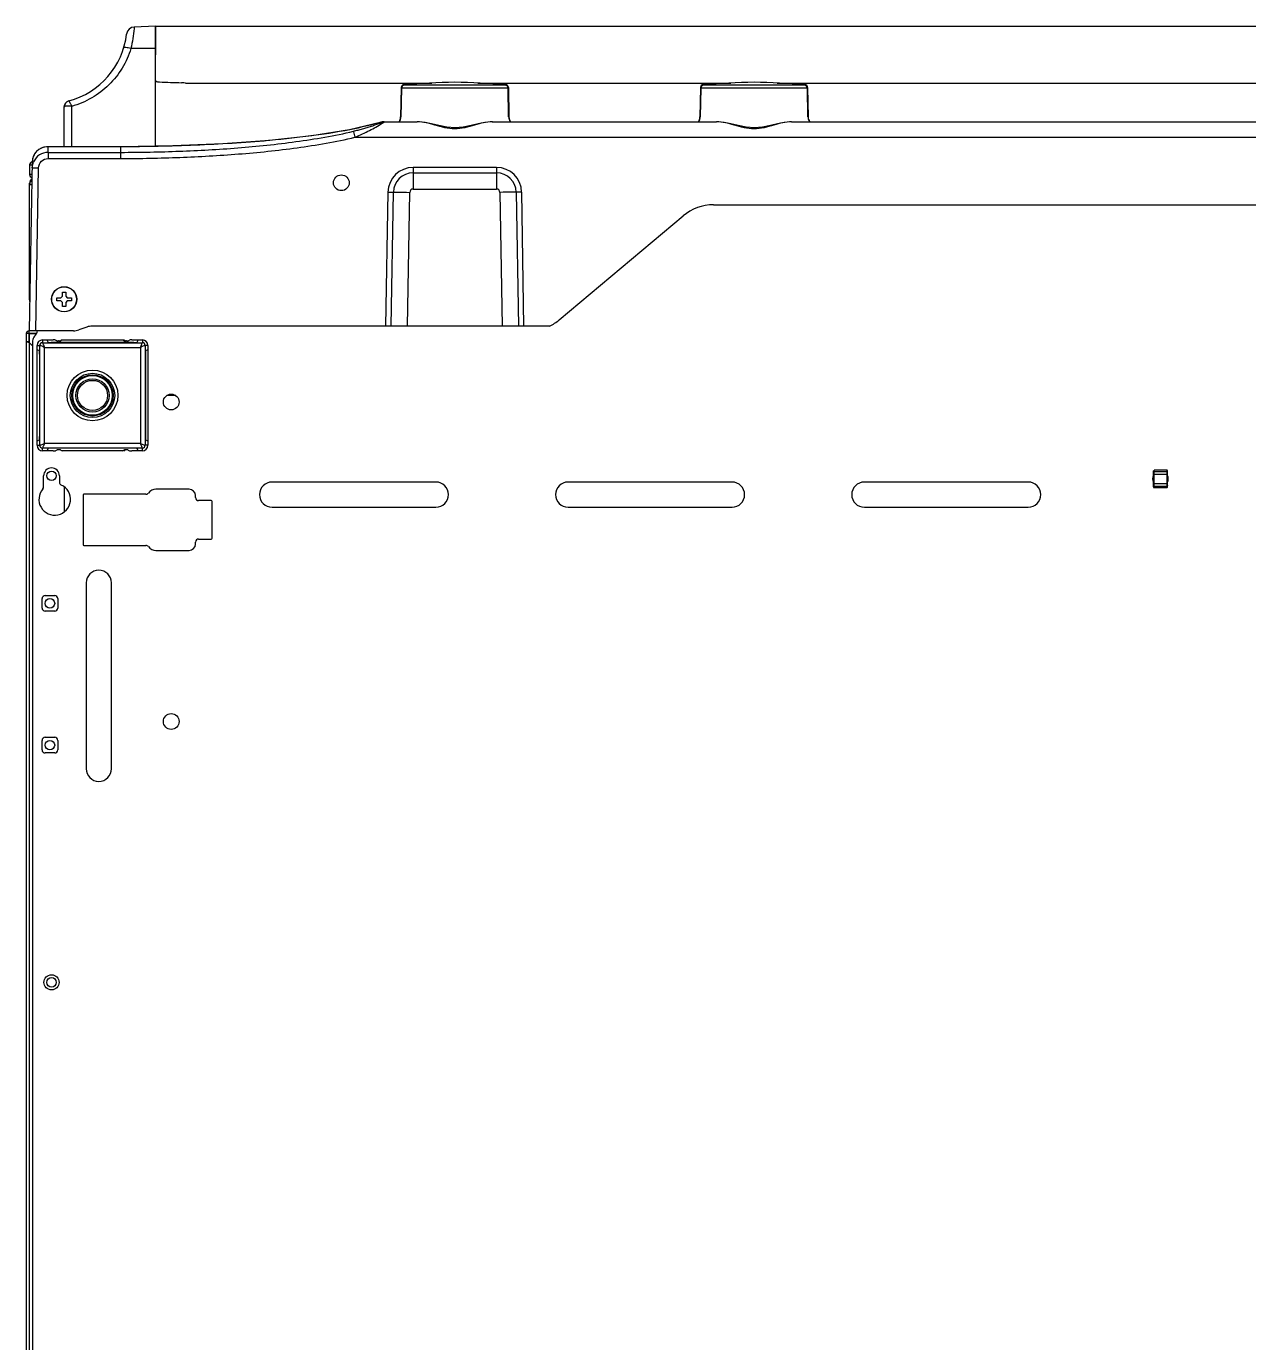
# Model space of a CAD drawing. Header units: millimetres. Extents: x 333 to 5627, y 435 to 3897.
# Drawn here: x 3178.1 to 3566.1, y 3478.9 to 3896.7 of the extents above; entities that cross this region are included whole.
import ezdxf

# ---------------------------------------------------------------- set-up
doc = ezdxf.new("R2010")
doc.units = ezdxf.units.MM
doc.header["$LTSCALE"] = 330
doc.layers.get('0').update_dxf_attribs({"linetype": 'CONTINUOUS'})
for name, color, linetype in [('02___PRT_ALL_AXES', 7, 'CONTINUOUS'), ('ASSI', 7, 'CONTINUOUS'), ('GEOM', 7, 'CONTINUOUS')]:
    doc.layers.add(name, color=color, linetype=linetype)

msp = doc.modelspace()

# ---------------------------------------------------------------- linework, layer by layer
at = {"color": 7, "linetype": 'Continuous'}
for p, q in [((3219.09, 3896.74), (3212.31, 3896.5)), ((3219.09, 3858.68), (3219.09, 3896.74)), ((3297.07, 3877.28), (3296.91, 3868.03)), ((3297.07, 3877.09), (3297.07, 3877.08)), ((3331.1, 3877.28), (3331.27, 3868.03)), ((3331.11, 3877.08), (3331.11, 3877.09)), ((3392.07, 3877.28), (3391.91, 3868.03)), ((3392.07, 3877.09), (3392.07, 3877.08)), ((3426.1, 3877.28), (3426.27, 3868.03)), ((3426.11, 3877.08), (3426.11, 3877.09)), ((3190.09, 3858.52), (3190.09, 3871.13)), ((3291.66, 3866.46), (3302.17, 3866.46)), ((3326, 3866.46), (3397.17, 3866.46)), ((3421, 3866.46), (3864.51, 3866.46)), ((3208.09, 3858.52), (3185.02, 3858.52)), ((3179.09, 3800.09), (3180.03, 3854.07)), ((3179.09, 3852.74), (3179.09, 3849.74)), ((3179.09, 3835.24), (3179.09, 3846.99)), ((3179.09, 3846.99), (3179.16, 3846.99)), ((3179.09, 3838.7), (3179.09, 3846.49)), ((3179.11, 3846.47), (3179.09, 3846.49)), ((3179.11, 3810.51), (3179.11, 3846.47)), ((3179.9, 3846.47), (3179.11, 3846.47)), ((3396.22, 3840.09), (3904.96, 3840.09)), ((3179.09, 3835.98), (3179.09, 3836.1)), ((3347.27, 3803.6), (3386.58, 3836.58)), ((3179.09, 3810.49), (3179.09, 3835.24)), ((3187.79, 3809.59), (3187.79, 3810.59)), ((3187.79, 3810.59), (3189.09, 3810.59)), ((3189.09, 3810.59), (3189.59, 3811.09)), ((3189.59, 3811.09), (3189.59, 3812.39)), ((3189.59, 3812.39), (3190.59, 3812.39)), ((3190.59, 3812.39), (3190.59, 3811.09)), ((3190.59, 3811.09), (3191.09, 3810.59)), ((3191.09, 3810.59), (3192.39, 3810.59)), ((3192.39, 3810.59), (3192.39, 3809.59)), ((3179.09, 3810.49), (3179.11, 3810.51)), ((3179.09, 3809.99), (3179.09, 3810.49)), ((3179.09, 3809.99), (3179.16, 3809.99)), ((3179.27, 3810.51), (3179.11, 3810.51)), ((3189.09, 3809.59), (3187.79, 3809.59)), ((3189.59, 3809.09), (3189.09, 3809.59)), ((3189.59, 3807.79), (3189.59, 3809.09)), ((3190.59, 3807.79), (3189.59, 3807.79)), ((3191.09, 3809.59), (3190.59, 3809.09)), ((3190.59, 3809.09), (3190.59, 3807.79)), ((3192.39, 3809.59), (3191.09, 3809.59)), ((3178.09, 3799.19), (3178.09, 3132.87)), ((3178.89, 3799.19), (3178.09, 3799.19)), ((3178.89, 3799.19), (3178.89, 3796.62)), ((3178.99, 3799.29), (3178.99, 3800.09)), ((3178.99, 3799.29), (3178.99, 3799.19)), ((3178.99, 3799.29), (3181.42, 3799.29)), ((3181.37, 3799.19), (3178.99, 3799.19)), ((3181.09, 3800.09), (3179.09, 3800.09)), ((3181, 3798.69), (3180.67, 3798.36)), ((3178.89, 3796.62), (3178.09, 3796.62)), ((3178.99, 3796.38), (3178.89, 3796.4)), ((3178.99, 3796.38), (3180.09, 3795.28)), ((3180.09, 3796.94), (3180.09, 3132.89)), ((3181.48, 3763.75), (3181.48, 3795.44)), ((3181.48, 3795.44), (3182.35, 3795.44)), ((3182.27, 3793.69), (3181.48, 3794.09)), ((3183.24, 3797.2), (3186.63, 3797.2)), ((3184.59, 3797.2), (3184.99, 3796.4)), ((3212.18, 3796.37), (3185.99, 3796.37)), ((3187.75, 3796.93), (3187.39, 3797.17)), ((3188.55, 3796.91), (3188.25, 3796.91)), ((3189.45, 3797.2), (3189.05, 3796.93)), ((3189.45, 3797.2), (3208.73, 3797.2)), ((3209.12, 3796.93), (3208.73, 3797.2)), ((3209.93, 3796.91), (3209.63, 3796.91)), ((3210.43, 3796.93), (3210.79, 3797.17)), ((3211.54, 3797.2), (3214.93, 3797.2)), ((3213.58, 3797.2), (3213.19, 3796.4)), ((3216.69, 3794.09), (3215.9, 3793.69)), ((3216.69, 3795.44), (3216.69, 3763.75)), ((3182.31, 3792.69), (3182.31, 3766.5)), ((3215.87, 3792.69), (3215.87, 3766.5)), ((3225.52, 3779.54), (3222.66, 3779.54)), ((3182.27, 3765.49), (3181.48, 3765.09)), ((3216.69, 3765.09), (3215.9, 3765.49)), ((3186.63, 3761.99), (3183.24, 3761.99)), ((3184.99, 3762.78), (3184.59, 3761.99)), ((3212.18, 3762.81), (3185.99, 3762.81)), ((3187.75, 3762.25), (3187.39, 3762.01)), ((3188.55, 3762.27), (3188.25, 3762.27)), ((3189.05, 3762.25), (3189.45, 3761.99)), ((3208.73, 3761.99), (3189.45, 3761.99)), ((3208.73, 3761.99), (3209.12, 3762.25)), ((3209.93, 3762.27), (3209.63, 3762.27)), ((3210.43, 3762.25), (3210.79, 3762.01)), ((3214.93, 3761.99), (3211.54, 3761.99)), ((3213.19, 3762.78), (3213.58, 3761.99)), ((3183.59, 3750.56), (3183.59, 3754.09)), ((3188.59, 3754.09), (3188.59, 3752.05)), ((3308.09, 3752.09), (3256.09, 3752.09)), ((3402.09, 3752.09), (3350.09, 3752.09)), ((3496.09, 3752.09), (3444.09, 3752.09)), ((3535.84, 3750.57), (3535.84, 3755.61)), ((3535.84, 3754.57), (3540.34, 3754.57)), ((3536.09, 3750.31), (3536.09, 3755.87)), ((3540.09, 3755.87), (3536.09, 3755.87)), ((3540.09, 3755.36), (3536.09, 3755.36)), ((3540.09, 3755.87), (3540.09, 3750.31)), ((3540.34, 3750.57), (3540.34, 3755.61)), ((3190.09, 3750.59), (3190.09, 3742.59)), ((3196.09, 3747.89), (3196.09, 3732.29)), ((3216.04, 3748.19), (3196.39, 3748.19)), ((3229.79, 3749.79), (3219.24, 3749.79)), ((3535.84, 3751.61), (3540.34, 3751.61)), ((3536.09, 3750.82), (3540.09, 3750.82)), ((3536.09, 3750.31), (3540.09, 3750.31)), ((3231.79, 3747.19), (3231.79, 3747.79)), ((3236.79, 3746.19), (3232.79, 3746.19)), ((3237.09, 3734.29), (3237.09, 3745.89)), ((3256.09, 3744.09), (3308.09, 3744.09)), ((3350.09, 3744.09), (3402.09, 3744.09)), ((3444.09, 3744.09), (3496.09, 3744.09)), ((3196.39, 3731.99), (3216.04, 3731.99)), ((3231.79, 3732.39), (3231.79, 3732.99)), ((3232.79, 3733.99), (3236.79, 3733.99)), ((3219.24, 3730.39), (3229.79, 3730.39)), ((3197.09, 3720.09), (3197.09, 3661.09)), ((3205.09, 3661.09), (3205.09, 3720.09)), ((3183.09, 3712.09), (3183.09, 3715.09)), ((3184.09, 3716.09), (3187.09, 3716.09)), ((3188.09, 3715.09), (3188.09, 3712.09)), ((3187.09, 3711.09), (3184.09, 3711.09)), ((3183.09, 3667.09), (3183.09, 3670.09)), ((3184.09, 3671.09), (3187.09, 3671.09)), ((3188.09, 3670.09), (3188.09, 3667.09)), ((3187.09, 3666.09), (3184.09, 3666.09))]:
    msp.add_line(p, q, dxfattribs=at)
at = {"color": 9, "linetype": 'Continuous'}
for p, q in [((3219.09, 3889.75), (3211.29, 3889.68)), ((3298, 3878.26), (3298, 3878.06)), ((3330.17, 3878.06), (3298, 3878.06)), ((3330.17, 3878.06), (3330.17, 3878.26)), ((3393, 3878.26), (3393, 3878.06)), ((3425.17, 3878.06), (3393, 3878.06)), ((3425.17, 3878.06), (3425.17, 3878.26)), ((3297.14, 3877.08), (3296.98, 3868.03)), ((3297.14, 3877.08), (3297.14, 3877.08)), ((3331.04, 3877.08), (3297.14, 3877.08)), ((3331.04, 3877.08), (3331.04, 3877.08)), ((3331.19, 3868.03), (3331.04, 3877.08)), ((3392.14, 3877.08), (3391.98, 3868.03)), ((3392.14, 3877.08), (3392.14, 3877.08)), ((3426.04, 3877.08), (3392.14, 3877.08)), ((3426.04, 3877.08), (3426.04, 3877.08)), ((3426.19, 3868.03), (3426.04, 3877.08)), ((3192.5, 3858.52), (3192.5, 3871.31)), ((3290.27, 3866.17), (3290.37, 3866.21)), ((3282.4, 3861.55), (3873.78, 3861.55)), ((3184.99, 3856.74), (3185.02, 3858.51)), ((3184.99, 3856.74), (3184.99, 3854.78)), ((3184.99, 3856.74), (3208.09, 3856.74)), ((3185.02, 3858.51), (3185.02, 3858.52)), ((3208.09, 3858.51), (3185.02, 3858.51)), ((3208.09, 3854.78), (3208.09, 3858.52)), ((3255.41, 3860.51), (3255.01, 3860.47)), ((3179.09, 3852.74), (3180.01, 3852.74)), ((3184.99, 3854.78), (3208.09, 3854.78)), ((3179.95, 3849.74), (3179.09, 3849.74)), ((3181.09, 3800.09), (3181.99, 3851.82)), ((3178.99, 3799.19), (3178.99, 3131.99)), ((3182.35, 3763.75), (3182.35, 3795.44)), ((3183.24, 3797.2), (3183.24, 3796.33)), ((3183.24, 3796.33), (3214.93, 3796.33)), ((3183.85, 3764.36), (3183.85, 3794.83)), ((3183.85, 3794.83), (3214.32, 3794.83)), ((3214.32, 3794.83), (3214.32, 3764.36)), ((3214.93, 3797.2), (3214.93, 3796.33)), ((3215.83, 3795.44), (3215.83, 3763.75)), ((3216.69, 3795.44), (3215.83, 3795.44)), ((3181.48, 3763.75), (3182.35, 3763.75)), ((3183.24, 3761.99), (3183.24, 3762.85)), ((3214.93, 3762.85), (3183.24, 3762.85)), ((3214.32, 3764.36), (3183.85, 3764.36)), ((3214.93, 3761.99), (3214.93, 3762.85)), ((3216.69, 3763.75), (3215.83, 3763.75))]:
    msp.add_line(p, q, dxfattribs=at)
at = {"color": 7, "linetype": 'Continuous'}
for points in [[(3290.37, 3866.21), (3280.72, 3863.91), (3268.7, 3862), (3255.23, 3860.5), (3240.46, 3859.43), (3224.54, 3858.77), (3208.09, 3858.52)], [(3291.66, 3866.46), (3291.45, 3866.45), (3291.23, 3866.42), (3291.04, 3866.38), (3290.85, 3866.33), (3290.61, 3866.27), (3290.37, 3866.21)], [(3185.02, 3858.52), (3184.76, 3858.51), (3183.91, 3858.41), (3183.14, 3858.19), (3182.44, 3857.87), (3181.79, 3857.45), (3181.21, 3856.93), (3180.71, 3856.29), (3180.33, 3855.54), (3180.09, 3854.69), (3180.03, 3854.07)]]:
    msp.add_lwpolyline(points, dxfattribs=at)
at = {"color": 9, "linetype": 'Continuous'}
for radius in [8.05, 6.54, 6.29, 4.78]:
    msp.add_circle((3199.09, 3779.59), radius, dxfattribs=at)
at = {"color": 7, "linetype": 'Continuous'}
for centre, radius in [((3199.09, 3779.59), 7.04), ((3199.09, 3779.59), 5.28), ((3224.09, 3777.49), 2.5), ((3186.09, 3754.09), 1.5), ((3185.59, 3713.59), 1.5), ((3224.09, 3676.09), 2.5), ((3185.59, 3668.59), 1.5), ((3186.09, 3593.29), 2.4), ((3186.09, 3593.29), 1.5)]:
    msp.add_circle(centre, radius, dxfattribs=at)
for centre, radius, start, end in [((3185.09, 3897.21), 25, 285.0462, 353.3071), ((3212.4, 3894.01), 2.5, 92, 173.3071), ((3298.07, 3877.26), 1, 93.9151, 179), ((3298.08, 3877.06), 1.01, 94.0922, 164.4061), ((3321.9, 3529.08), 350, 91.2792, 93.9151), ((3306.27, 3529.08), 350, 86.0849, 88.7208), ((3330.1, 3877.26), 1, 1, 86.0849), ((3330.1, 3877.05), 1.01, 72.018, 85.89), ((3330.1, 3877.06), 1.01, 57.8345, 71.9459), ((3330.1, 3877.05), 1.01, 43.7326, 57.7943), ((3330.1, 3877.05), 1.01, 29.6199, 43.6754), ((3330.1, 3877.06), 1.01, 15.5912, 29.5747), ((3393.07, 3877.26), 1, 93.9151, 179), ((3393.08, 3877.06), 1.01, 94.0922, 164.4061), ((3416.9, 3529.08), 350, 91.2792, 93.9151), ((3401.27, 3529.08), 350, 86.0849, 88.7208), ((3425.1, 3877.26), 1, 1, 86.0849), ((3425.1, 3877.05), 1.01, 72.018, 85.89), ((3425.1, 3877.06), 1.01, 57.8345, 71.9459), ((3425.1, 3877.05), 1.01, 43.7326, 57.7943), ((3425.1, 3877.05), 1.01, 29.6199, 43.6754), ((3425.1, 3877.06), 1.01, 15.5912, 29.5747), ((3298.07, 3877.06), 1.01, 167.3459, 178.3264), ((3298.07, 3877.06), 1, 164.4441, 167.347), ((3330.11, 3877.06), 1, 12.653, 15.5559), ((3330.1, 3877.06), 1.01, 1.6737, 12.6541), ((3393.07, 3877.06), 1.01, 167.3459, 178.3264), ((3393.07, 3877.06), 1, 164.4441, 167.347), ((3425.11, 3877.06), 1, 12.653, 15.5559), ((3425.1, 3877.06), 1.01, 1.6737, 12.6541), ((3192.09, 3871.13), 2, 105.0261, 180), ((3293.91, 3868.08), 3, 327.184, 359), ((3334.27, 3868.08), 3, 181, 212.816), ((3388.91, 3868.08), 3, 327.184, 359), ((3429.27, 3868.08), 3, 181, 212.816), ((3184.99, 3851.74), 5, 90.0153, 156.7819), ((3180.09, 3852.74), 1, 93.6573, 180), ((3180.09, 3849.74), 1, 180, 261.3318), ((3180.59, 3846.99), 1.5, 116.2022, 180), ((3181.11, 3846.47), 2, 126.313, 179.9843), ((3396.22, 3825.09), 15, 90, 130), ((3180.59, 3809.99), 1.5, 180, 206.5817), ((3178.99, 3799.19), 0.9, 90, 180), ((3178.99, 3799.19), 0.1, 90, 180), ((3182.09, 3796.94), 2, 135, 180), ((3179.59, 3800.1), 2, 315, 359.7575), ((3183.24, 3795.44), 1.76, 90, 180), ((3214.93, 3795.44), 1.76, 0, 90), ((3183.24, 3763.75), 1.76, 180, 270), ((3214.93, 3763.75), 1.76, 270, 360), ((3186.09, 3754.09), 2.5, 0, 180), ((3256.09, 3748.09), 4, 90, 270), ((3308.09, 3748.09), 4, 270, 90), ((3350.09, 3748.09), 4, 90, 270), ((3402.09, 3748.09), 4, 270, 90), ((3444.09, 3748.09), 4, 90, 270), ((3496.09, 3748.09), 4, 270, 90), ((3538.09, 3753.09), 2.48, 155.4909, 204.5091), ((3538.09, 3753.09), 2.48, 335.4909, 24.5091), ((3187.09, 3746.59), 5, 138.5904, 65.3757), ((3182.59, 3750.56), 1, 318.5904, 360), ((3189.59, 3752.05), 1, 180, 245.3757), ((3196.39, 3747.89), 0.3, 90, 180), ((3216.04, 3749.19), 1, 270, 323.1301), ((3219.24, 3746.79), 3, 90, 143.1301), ((3229.79, 3747.79), 2, 0, 90), ((3232.79, 3747.19), 1, 180, 270), ((3236.79, 3745.89), 0.3, 0, 90), ((3196.39, 3732.29), 0.3, 180, 270), ((3216.04, 3730.99), 1, 36.8699, 90), ((3219.24, 3733.39), 3, 216.8699, 270), ((3229.79, 3732.39), 2, 270, 360), ((3232.79, 3732.99), 1, 90, 180), ((3236.79, 3734.29), 0.3, 270, 360), ((3201.09, 3720.09), 4, 0, 180), ((3184.09, 3715.09), 1, 90, 180), ((3187.09, 3715.09), 1, 0, 90), ((3184.09, 3712.09), 1, 180, 270), ((3187.09, 3712.09), 1, 270, 360), ((3184.09, 3670.09), 1, 90, 180), ((3187.09, 3670.09), 1, 0, 90), ((3184.09, 3667.09), 1, 180, 270), ((3187.09, 3667.09), 1, 270, 360), ((3201.09, 3661.09), 4, 180, 360)]:
    msp.add_arc(centre, radius, start, end, dxfattribs=at)
at = {"color": 9, "linetype": 'Continuous'}
for centre, radius, start, end in [((3192.07, 3871.21), 1.92, 119.7854, 120.1137), ((3192.08, 3871.2), 1.94, 105.0863, 119.7654), ((3293.56, 3868.09), 3.43, 331.4653, 358.9811), ((3334.63, 3868.1), 3.44, 181.0569, 208.5271), ((3388.56, 3868.09), 3.43, 331.4653, 358.9811), ((3429.63, 3868.1), 3.44, 181.0569, 208.5271), ((3185.02, 3852.98), 5.53, 89.9959, 95.2819), ((3184.13, 3854), 4.11, 168.8501, 178.9835), ((3183.24, 3795.44), 0.898, 90, 180), ((3214.93, 3795.44), 0.898, 360, 90), ((3183.24, 3763.75), 0.898, 180, 270), ((3214.93, 3763.75), 0.898, 270, 0)]:
    msp.add_arc(centre, radius, start, end, dxfattribs=at)
at = {"color": 7, "linetype": 'Continuous'}
for centre, major_axis, ratio, start_param, end_param in [((3181.09, 3846.49), (1.41, -1.41), 0.999695, 9.261038, 10.210024), ((3185.99, 3796.41), (1.01, 0), 0.034921, -3.124139, -1.570796), ((3186.63, 3797.17), (0.754, 0), 0.034921, 0.05236, 1.570796), ((3188.25, 3796.93), (0.503, 0), 0.034921, -3.089233, -1.570796), ((3188.55, 3796.93), (0.503, 0), 0.034921, -1.570796, -0.05236), ((3209.63, 3796.93), (0.503, 0), 0.034921, -3.089233, -1.570796), ((3209.93, 3796.93), (0.503, 0), 0.034921, -1.570796, -0.05236), ((3211.54, 3797.17), (0.754, 0), 0.034921, 1.570796, 3.089233), ((3212.18, 3796.41), (1.01, 0), 0.034921, -1.570796, -0.017453), ((3182.27, 3792.69), (0, 1.01), 0.034921, -1.570796, -0.017453), ((3215.9, 3792.69), (0, 1.01), 0.034921, 0.017453, 1.570796), ((3182.27, 3766.5), (0, 1.01), 0.034921, -3.124139, -1.570796), ((3215.9, 3766.5), (0, 1.01), 0.034921, -4.712389, -3.159046), ((3185.99, 3762.78), (1.01, 0), 0.034921, 1.570796, 3.124139), ((3186.63, 3762.01), (0.754, 0), 0.034921, -1.570796, -0.05236), ((3188.25, 3762.25), (0.503, 0), 0.034921, 1.570796, 3.089233), ((3188.55, 3762.25), (0.503, 0), 0.034921, 0.05236, 1.570796), ((3209.63, 3762.25), (0.503, 0), 0.034921, 1.570796, 3.089233), ((3209.93, 3762.25), (0.503, 0), 0.034921, 0.05236, 1.570796), ((3211.54, 3762.01), (0.754, 0), 0.034921, -3.089233, -1.570796), ((3212.18, 3762.78), (1.01, 0), 0.034921, 0.017453, 1.570796)]:
    msp.add_ellipse(centre, major_axis=major_axis, ratio=ratio, start_param=start_param, end_param=end_param, dxfattribs=at)
at = {"color": 9, "linetype": 'Continuous'}
for points, knots in [([(3212.31, 3896.5), (3212.3, 3896.34), (3212.09, 3894.05), (3211.74, 3891.77), (3211.29, 3889.68)], [0, 0, 0, 0, 0.072399, 1, 1, 1, 1]), ([(3211.29, 3889.68), (3211, 3889.77), (3210.49, 3889.9), (3209.77, 3890), (3209.31, 3890.03), (3209.01, 3889.94), (3208.98, 3889.86)], [0, 0, 0, 0, 0.371378, 0.682146, 0.895329, 1, 1, 1, 1]), ([(3211.29, 3889.68), (3210.62, 3887.53), (3208.75, 3883.35), (3204.48, 3877.95), (3198.98, 3873.75), (3194.71, 3871.94), (3192.5, 3871.31)], [0, 0, 0, 0, 0.247817, 0.49717, 0.748035, 1, 1, 1, 1]), ([(3298, 3878.06), (3297.78, 3878.04), (3297.32, 3877.8), (3297.15, 3877.32), (3297.14, 3877.08)], [0, 0, 0, 0, 0.486127, 1, 1, 1, 1]), ([(3331.04, 3877.08), (3331.03, 3877.32), (3330.86, 3877.8), (3330.4, 3878.04), (3330.17, 3878.06)], [0, 0, 0, 0, 0.513873, 1, 1, 1, 1]), ([(3393, 3878.06), (3392.78, 3878.04), (3392.32, 3877.8), (3392.15, 3877.32), (3392.14, 3877.08)], [0, 0, 0, 0, 0.486127, 1, 1, 1, 1]), ([(3426.04, 3877.08), (3426.03, 3877.32), (3425.86, 3877.8), (3425.4, 3878.04), (3425.17, 3878.06)], [0, 0, 0, 0, 0.513873, 1, 1, 1, 1]), ([(3297.14, 3877.08), (3297.12, 3877.08), (3297.11, 3877.09), (3297.07, 3877.08), (3297.07, 3877.09)], [0, 0, 0, 0, 0.744119, 1, 1, 1, 1]), ([(3297.14, 3877.08), (3297.12, 3877.08), (3297.1, 3877.08), (3297.08, 3877.07), (3297.07, 3877.08), (3297.07, 3877.08)], [0, 0, 0, 0, 0.745246, 0.935887, 1, 1, 1, 1]), ([(3331.04, 3877.08), (3331.05, 3877.08), (3331.07, 3877.09), (3331.11, 3877.08), (3331.11, 3877.09)], [0, 0, 0, 0, 0.744095, 1, 1, 1, 1]), ([(3331.04, 3877.08), (3331.05, 3877.08), (3331.08, 3877.08), (3331.1, 3877.07), (3331.11, 3877.08), (3331.11, 3877.08)], [0, 0, 0, 0, 0.745256, 0.935895, 1, 1, 1, 1]), ([(3392.14, 3877.08), (3392.12, 3877.08), (3392.11, 3877.09), (3392.07, 3877.08), (3392.07, 3877.09)], [0, 0, 0, 0, 0.744119, 1, 1, 1, 1]), ([(3392.14, 3877.08), (3392.12, 3877.08), (3392.1, 3877.08), (3392.08, 3877.07), (3392.07, 3877.08), (3392.07, 3877.08)], [0, 0, 0, 0, 0.745246, 0.935887, 1, 1, 1, 1]), ([(3426.04, 3877.08), (3426.05, 3877.08), (3426.07, 3877.09), (3426.11, 3877.08), (3426.11, 3877.09)], [0, 0, 0, 0, 0.744095, 1, 1, 1, 1]), ([(3426.04, 3877.08), (3426.05, 3877.08), (3426.08, 3877.08), (3426.1, 3877.07), (3426.11, 3877.08), (3426.11, 3877.08)], [0, 0, 0, 0, 0.745256, 0.935895, 1, 1, 1, 1]), ([(3190.13, 3871.22), (3190.13, 3871.21), (3190.1, 3871.19), (3190.09, 3871.16), (3190.09, 3871.13)], [0, 0, 0, 0, 0.298397, 1, 1, 1, 1]), ([(3190.13, 3871.22), (3190.14, 3871.55), (3190.33, 3872.22), (3190.83, 3872.71), (3191.11, 3872.87)], [0, 0, 0, 0, 0.50232, 1, 1, 1, 1]), ([(3192.5, 3871.31), (3192.23, 3871.35), (3191.72, 3871.4), (3191.02, 3871.42), (3190.51, 3871.38), (3190.21, 3871.3), (3190.13, 3871.22)], [0, 0, 0, 0, 0.341701, 0.64041, 0.86582, 1, 1, 1, 1]), ([(3191.58, 3873.07), (3191.59, 3873.07), (3191.63, 3873.02), (3191.69, 3872.94), (3191.78, 3872.78), (3191.89, 3872.57), (3192.02, 3872.31), (3192.23, 3871.88), (3192.39, 3871.54), (3192.5, 3871.31)], [0, 0, 0, 0, 0.022988, 0.07935, 0.168957, 0.289382, 0.437187, 0.608137, 1, 1, 1, 1]), ([(3290.27, 3866.17), (3287.66, 3865.46), (3280.74, 3863.74), (3269.07, 3861.95), (3260.05, 3860.94), (3255.41, 3860.51)], [0, 0, 0, 0, 0.229354, 0.60505, 1, 1, 1, 1]), ([(3281.92, 3863.45), (3282.41, 3863.57), (3283.38, 3863.82), (3284.82, 3864.22), (3286.26, 3864.64), (3287.64, 3865.07), (3289.09, 3865.56), (3289.94, 3865.85), (3291.51, 3866.49), (3290.53, 3866.24), (3290.27, 3866.17)], [0, 0, 0, 0, 0.144812, 0.289402, 0.433394, 0.57602, 0.715432, 0.845345, 0.923145, 1, 1, 1, 1]), ([(3282.4, 3861.55), (3283.98, 3862.2), (3286.92, 3863.57), (3289.76, 3865.12), (3291.04, 3865.95)], [0, 0, 0, 0, 0.529385, 1, 1, 1, 1]), ([(3291.04, 3865.95), (3291.22, 3866.07), (3291.32, 3866.09), (3291.72, 3866.46), (3291.66, 3866.46)], [0, 0, 0, 0, 0.787388, 1, 1, 1, 1]), ([(3296.98, 3868.03), (3296.96, 3868.03), (3296.94, 3868.04), (3296.92, 3868.03), (3296.91, 3868.03), (3296.91, 3868.03)], [0, 0, 0, 0, 0.745247, 0.935872, 1, 1, 1, 1]), ([(3331.19, 3868.03), (3331.21, 3868.03), (3331.24, 3868.04), (3331.26, 3868.03), (3331.27, 3868.03), (3331.27, 3868.03)], [0, 0, 0, 0, 0.745285, 0.9359, 1, 1, 1, 1]), ([(3391.98, 3868.03), (3391.96, 3868.03), (3391.94, 3868.04), (3391.92, 3868.03), (3391.91, 3868.03), (3391.91, 3868.03)], [0, 0, 0, 0, 0.745247, 0.935872, 1, 1, 1, 1]), ([(3426.19, 3868.03), (3426.21, 3868.03), (3426.24, 3868.04), (3426.26, 3868.03), (3426.27, 3868.03), (3426.27, 3868.03)], [0, 0, 0, 0, 0.745285, 0.9359, 1, 1, 1, 1]), ([(3208.09, 3856.74), (3214.28, 3856.74), (3226.66, 3857.01), (3242.11, 3857.85), (3254.45, 3858.96), (3266.73, 3860.48), (3275.91, 3861.97), (3281.92, 3863.45)], [0, 0, 0, 0, 0.250021, 0.500041, 0.625056, 0.750069, 1, 1, 1, 1]), ([(3208.09, 3854.78), (3214.32, 3854.78), (3226.78, 3855.05), (3242.33, 3855.9), (3254.75, 3857.02), (3267.11, 3858.56), (3276.35, 3860.05), (3282.4, 3861.55)], [0, 0, 0, 0, 0.25002, 0.500041, 0.625055, 0.750069, 1, 1, 1, 1]), ([(3281.92, 3863.45), (3281.94, 3863.39), (3282.09, 3862.75), (3282.26, 3862.12), (3282.4, 3861.55)], [0, 0, 0, 0, 0.094966, 1, 1, 1, 1]), ([(3184.51, 3858.49), (3183.34, 3858.38), (3181.31, 3857.51), (3180.27, 3855.62), (3180.11, 3854.79)], [0, 0, 0, 0, 0.581084, 1, 1, 1, 1]), ([(3255.01, 3860.47), (3247.27, 3859.77), (3231.63, 3858.87), (3215.97, 3858.51), (3208.09, 3858.51)], [0, 0, 0, 0, 0.49664, 1, 1, 1, 1]), ([(3181.99, 3851.82), (3182, 3852.58), (3182.65, 3854.15), (3184.23, 3854.78), (3184.99, 3854.78)], [0, 0, 0, 0, 0.500066, 1, 1, 1, 1]), ([(3179.99, 3851.82), (3179.99, 3851.83), (3180.07, 3851.81), (3180.16, 3851.84), (3180.35, 3851.83), (3180.71, 3851.84), (3181.27, 3851.83), (3181.74, 3851.82), (3181.99, 3851.82)], [0, 0, 0, 0, 0.019526, 0.07648, 0.16888, 0.293233, 0.617436, 1, 1, 1, 1]), ([(3183.85, 3794.83), (3183.67, 3794.91), (3183.34, 3795.06), (3182.93, 3795.24), (3182.65, 3795.34), (3182.5, 3795.39), (3182.41, 3795.42), (3182.36, 3795.44), (3182.35, 3795.44)], [0, 0, 0, 0, 0.36445, 0.684724, 0.812596, 0.910743, 0.974272, 1, 1, 1, 1]), ([(3183.24, 3796.33), (3183.24, 3796.32), (3183.26, 3796.27), (3183.29, 3796.18), (3183.34, 3796.03), (3183.44, 3795.75), (3183.61, 3795.34), (3183.77, 3795), (3183.85, 3794.83)], [0, 0, 0, 0, 0.025728, 0.089256, 0.187403, 0.315276, 0.63555, 1, 1, 1, 1]), ([(3214.32, 3794.83), (3214.41, 3795), (3214.56, 3795.34), (3214.73, 3795.75), (3214.83, 3796.03), (3214.89, 3796.18), (3214.91, 3796.27), (3214.93, 3796.32), (3214.93, 3796.33)], [0, 0, 0, 0, 0.36445, 0.684724, 0.812596, 0.910743, 0.974272, 1, 1, 1, 1]), ([(3215.83, 3795.44), (3215.82, 3795.44), (3215.77, 3795.42), (3215.67, 3795.39), (3215.52, 3795.34), (3215.25, 3795.24), (3214.84, 3795.06), (3214.5, 3794.91), (3214.32, 3794.83)], [0, 0, 0, 0, 0.025728, 0.089256, 0.187403, 0.315276, 0.63555, 1, 1, 1, 1]), ([(3182.35, 3763.75), (3182.36, 3763.75), (3182.41, 3763.76), (3182.5, 3763.79), (3182.65, 3763.84), (3182.93, 3763.95), (3183.34, 3764.12), (3183.67, 3764.27), (3183.85, 3764.36)], [0, 0, 0, 0, 0.025728, 0.089256, 0.187403, 0.315276, 0.63555, 1, 1, 1, 1]), ([(3183.85, 3764.36), (3183.77, 3764.18), (3183.61, 3763.84), (3183.44, 3763.43), (3183.34, 3763.15), (3183.29, 3763.01), (3183.26, 3762.91), (3183.24, 3762.86), (3183.24, 3762.85)], [0, 0, 0, 0, 0.36445, 0.684724, 0.812596, 0.910743, 0.974272, 1, 1, 1, 1]), ([(3214.93, 3762.85), (3214.93, 3762.86), (3214.91, 3762.91), (3214.89, 3763.01), (3214.83, 3763.15), (3214.73, 3763.43), (3214.56, 3763.84), (3214.41, 3764.18), (3214.32, 3764.36)], [0, 0, 0, 0, 0.025728, 0.089256, 0.187403, 0.315276, 0.63555, 1, 1, 1, 1]), ([(3214.32, 3764.36), (3214.5, 3764.27), (3214.84, 3764.12), (3215.25, 3763.95), (3215.52, 3763.84), (3215.67, 3763.79), (3215.77, 3763.76), (3215.82, 3763.75), (3215.83, 3763.75)], [0, 0, 0, 0, 0.36445, 0.684724, 0.812596, 0.910743, 0.974272, 1, 1, 1, 1])]:
    msp.add_open_spline(points, degree=3, knots=knots, dxfattribs=at)
at = {"color": 7, "linetype": 'Continuous'}
for points in [[(3179.99, 3851.82), (3180, 3852.46), (3180.14, 3853.12), (3180.4, 3853.71)], [(3179.09, 3835.24), (3179.09, 3835.49), (3179.09, 3835.73), (3179.09, 3835.98)], [(3179.25, 3809.7), (3179.15, 3809.94), (3179.09, 3810.22), (3179.09, 3810.49)], [(3179.26, 3809.75), (3179.16, 3809.99), (3179.11, 3810.25), (3179.11, 3810.51)], [(3178.99, 3799.25), (3179.02, 3799.27), (3179.05, 3799.29), (3179.09, 3799.29)]]:
    msp.add_open_spline(points, degree=3, dxfattribs=at)
for points, knots in [([(3179.09, 3836.1), (3179.09, 3836.75), (3179.09, 3837.62), (3179.09, 3838.48), (3179.09, 3838.7)], [0, 0, 0, 0, 0.752006, 1, 1, 1, 1]), ([(3178.89, 3796.4), (3178.78, 3796.42), (3178.6, 3796.45), (3178.34, 3796.5), (3178.19, 3796.54), (3178.09, 3796.59), (3178.09, 3796.62)], [0, 0, 0, 0, 0.377405, 0.6914, 0.903818, 1, 1, 1, 1]), ([(3178.99, 3796.38), (3178.98, 3796.4), (3178.93, 3796.47), (3178.89, 3796.56), (3178.89, 3796.62)], [0, 0, 0, 0, 0.272632, 1, 1, 1, 1]), ([(3535.84, 3755.11), (3535.84, 3755.18), (3535.89, 3755.31), (3536.02, 3755.36), (3536.09, 3755.36)], [0, 0, 0, 0, 0.499121, 1, 1, 1, 1]), ([(3540.34, 3755.61), (3540.34, 3755.68), (3540.29, 3755.81), (3540.15, 3755.87), (3540.09, 3755.87)], [0, 0, 0, 0, 0.499385, 1, 1, 1, 1]), ([(3540.34, 3755.11), (3540.34, 3755.18), (3540.28, 3755.31), (3540.15, 3755.36), (3540.09, 3755.36)], [0, 0, 0, 0, 0.499121, 1, 1, 1, 1]), ([(3535.84, 3751.07), (3535.84, 3751), (3535.89, 3750.87), (3536.02, 3750.82), (3536.09, 3750.82)], [0, 0, 0, 0, 0.499121, 1, 1, 1, 1]), ([(3535.84, 3750.57), (3535.84, 3750.5), (3535.89, 3750.37), (3536.02, 3750.31), (3536.09, 3750.31)], [0, 0, 0, 0, 0.499388, 1, 1, 1, 1]), ([(3540.34, 3751.07), (3540.34, 3751), (3540.28, 3750.87), (3540.15, 3750.82), (3540.09, 3750.82)], [0, 0, 0, 0, 0.499121, 1, 1, 1, 1]), ([(3540.09, 3750.31), (3540.15, 3750.31), (3540.29, 3750.37), (3540.34, 3750.5), (3540.34, 3750.57)], [0, 0, 0, 0, 0.500629, 1, 1, 1, 1])]:
    msp.add_open_spline(points, degree=3, knots=knots, dxfattribs=at)
at = {"layer": '02___PRT_ALL_AXES', "color": 7, "linetype": 'Continuous'}
msp.add_circle((3278.09, 3847.09), 2.5, dxfattribs=at)
at = {"layer": 'ASSI', "color": 7, "linetype": 'Continuous'}
for p, q in [((3219.09, 3896.74), (3219.09, 3887.74)), ((3219.09, 3896.74), (3937.09, 3896.74)), ((3228.62, 3878.74), (3306.76, 3878.74)), ((3321.42, 3878.74), (3401.76, 3878.74)), ((3416.42, 3878.74), (3927.56, 3878.74))]:
    msp.add_line(p, q, dxfattribs=at)
msp.add_circle((3190.09, 3810.09), 4, dxfattribs=at)
at = {"layer": 'ASSI', "color": 9, "linetype": 'Continuous'}
msp.add_circle((3190.09, 3810.09), 3.95, dxfattribs=at)
at = {"layer": 'GEOM', "color": 7, "linetype": 'Continuous'}
for p, q in [((3228.62, 3878.74), (3228.59, 3878.74)), ((3302.16, 3866.46), (3302.16, 3866.46)), ((3326.02, 3866.46), (3326.01, 3866.46)), ((3397.16, 3866.46), (3397.16, 3866.46)), ((3421.02, 3866.46), (3421.01, 3866.46)), ((3193.09, 3800.09), (3181.09, 3800.09)), ((3197.26, 3801.29), (3194.8, 3800.39)), ((3344.17, 3801.59), (3198.97, 3801.59))]:
    msp.add_line(p, q, dxfattribs=at)
at = {"layer": 'GEOM', "color": 9, "linetype": 'Continuous'}
for p, q in [((3300.86, 3851.96), (3300.86, 3850.24)), ((3327.32, 3851.96), (3300.86, 3851.96)), ((3300.86, 3850.24), (3300.86, 3845.1)), ((3300.86, 3850.24), (3327.32, 3850.24)), ((3327.32, 3851.96), (3327.32, 3850.24)), ((3327.32, 3850.24), (3327.32, 3845.1)), ((3292.86, 3844.1), (3292.11, 3801.59)), ((3293.85, 3801.59), (3294.59, 3844.08)), ((3299.04, 3801.59), (3299.78, 3844.04)), ((3300.86, 3845.1), (3327.32, 3845.1)), ((3328.39, 3844.04), (3329.13, 3801.59)), ((3333.59, 3844.08), (3334.33, 3801.59)), ((3336.06, 3801.59), (3335.32, 3844.1)), ((3209.09, 3796.96), (3209.44, 3796.96))]:
    msp.add_line(p, q, dxfattribs=at)
at = {"layer": 'GEOM', "color": 3, "linetype": 'Continuous'}
for p, q in [((3208.88, 3797.09), (3209.19, 3797.09)), ((3209.19, 3762.09), (3208.88, 3762.09))]:
    msp.add_line(p, q, dxfattribs=at)
at = {"layer": 'GEOM', "color": 7, "linetype": 'Continuous'}
for points in [[(3326.01, 3866.46), (3325.5, 3866.45), (3323.63, 3866.24), (3321.55, 3865.83), (3319.26, 3865.29), (3316.79, 3864.76), (3314.18, 3864.51), (3311.56, 3864.74), (3309.05, 3865.25), (3306.73, 3865.8), (3304.64, 3866.23), (3302.75, 3866.44), (3302.16, 3866.46)], [(3421.01, 3866.46), (3420.5, 3866.45), (3418.63, 3866.24), (3416.55, 3865.83), (3414.26, 3865.29), (3411.79, 3864.76), (3409.18, 3864.51), (3406.56, 3864.74), (3404.05, 3865.25), (3401.73, 3865.8), (3399.64, 3866.23), (3397.75, 3866.44), (3397.16, 3866.46)]]:
    msp.add_lwpolyline(points, dxfattribs=at)
for centre, radius, start, end in [((3227.17, 3869.94), 8.91, 87.567, 88.6983), ((3227.16, 3869.72), 9.14, 80.9446, 87.5446), ((3337.63, 3815.09), 15, 295.8419, 310), ((3193.09, 3805.09), 5, 270, 290), ((3198.97, 3796.59), 5, 90, 110)]:
    msp.add_arc(centre, radius, start, end, dxfattribs=at)
at = {"layer": 'GEOM', "color": 9, "linetype": 'Continuous'}
for centre, radius, start, end in [((3300.86, 3843.96), 8, 90.0005, 178.9995), ((3300.86, 3843.97), 6.27, 90.0006, 179.0018), ((3327.32, 3843.96), 8, 1.0005, 89.9995), ((3327.32, 3843.97), 6.27, 0.9982, 89.9994), ((3300.86, 3844.03), 1.07, 90.0384, 179.0337), ((3327.32, 3844.03), 1.07, 0.9663, 89.9616)]:
    msp.add_arc(centre, radius, start, end, dxfattribs=at)
at = {"layer": 'GEOM', "color": 3, "linetype": 'Continuous'}
for centre, start, end in [((3209.19, 3796.79), 24.7299, 90), ((3209.19, 3762.39), 270, 335.2701)]:
    msp.add_arc(centre, 0.3, start, end, dxfattribs=at)
at = {"layer": 'GEOM', "color": 7, "linetype": 'Continuous'}
msp.add_ellipse((3237.59, 3887.74), major_axis=(64.04, 0), ratio=0.140541, start_param=-1.842866, end_param=-1.731024, dxfattribs=at)
msp.add_open_spline([(3219.09, 3879.63), (3219.09, 3879.57), (3219.1, 3879.52), (3219.13, 3879.47)], degree=3, dxfattribs=at)
for points, knots in [([(3219.13, 3879.47), (3219.18, 3879.38), (3219.38, 3879.24), (3219.6, 3879.18), (3219.73, 3879.15)], [0, 0, 0, 0, 0.415408, 1, 1, 1, 1]), ([(3219.73, 3879.15), (3219.78, 3879.14), (3219.99, 3879.1), (3220.21, 3879.08), (3220.38, 3879.07)], [0, 0, 0, 0, 0.231664, 1, 1, 1, 1])]:
    msp.add_open_spline(points, degree=3, knots=knots, dxfattribs=at)
at = {"layer": 'GEOM', "color": 9, "linetype": 'Continuous'}
for points, knots in [([(3326.01, 3866.46), (3324.1, 3866.46), (3320.18, 3865.3), (3314.09, 3863.57), (3307.99, 3865.3), (3304.07, 3866.46), (3302.16, 3866.46)], [0, 0, 0, 0, 0.23568, 0.499999, 0.764321, 1, 1, 1, 1]), ([(3421.01, 3866.46), (3419.1, 3866.46), (3415.18, 3865.3), (3409.09, 3863.57), (3402.99, 3865.3), (3399.07, 3866.46), (3397.16, 3866.46)], [0, 0, 0, 0, 0.23568, 0.499999, 0.764321, 1, 1, 1, 1]), ([(3292.86, 3844.1), (3293.03, 3844.09), (3293.61, 3844.08), (3294.18, 3844.08), (3294.59, 3844.08)], [0, 0, 0, 0, 0.298881, 1, 1, 1, 1]), ([(3294.59, 3844.08), (3294.91, 3844.09), (3296.64, 3844.09), (3298.37, 3844.07), (3299.78, 3844.04)], [0, 0, 0, 0, 0.183499, 1, 1, 1, 1]), ([(3333.59, 3844.08), (3333.27, 3844.09), (3331.54, 3844.09), (3329.81, 3844.07), (3328.39, 3844.04)], [0, 0, 0, 0, 0.183498, 1, 1, 1, 1]), ([(3335.32, 3844.1), (3335.15, 3844.09), (3334.57, 3844.08), (3333.99, 3844.08), (3333.59, 3844.08)], [0, 0, 0, 0, 0.298881, 1, 1, 1, 1])]:
    msp.add_open_spline(points, degree=3, knots=knots, dxfattribs=at)

doc.saveas('drawing.dxf')
